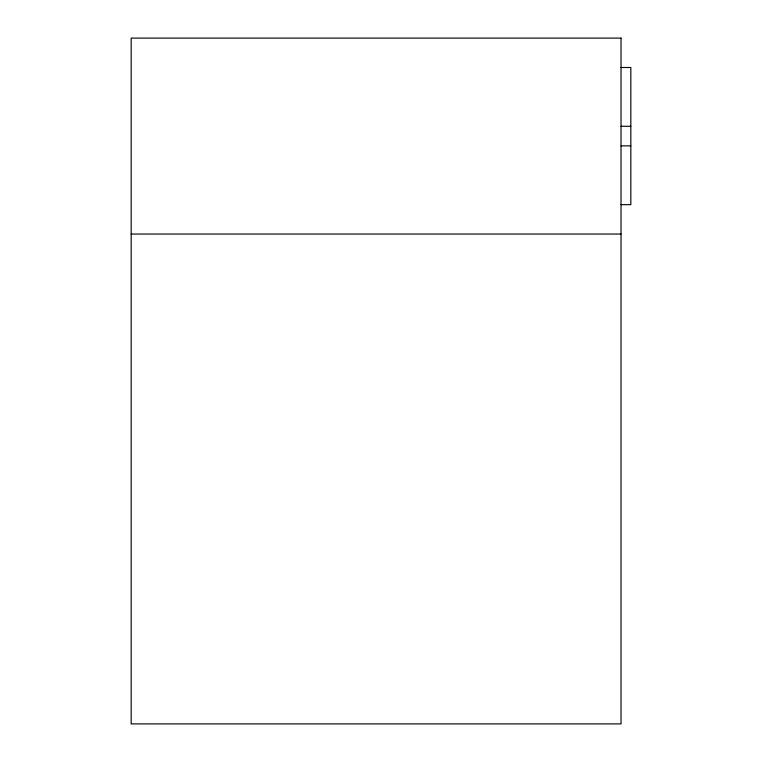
<?xml version="1.0" encoding="UTF-8"?>
<svg xmlns="http://www.w3.org/2000/svg" width="762" height="762" viewBox="0 0 762 762"><rect width="100%" height="100%" fill="white"/><g stroke="black" fill="none" stroke-linecap="round" stroke-linejoin="round"><path stroke-width="1.14" d="M621.03 67.494L630.831 67.494L630.831 204.654L621.03 204.654M621.03 126.273L630.831 126.273M621.03 145.866L630.831 145.866M131.169 234.039L621.03 234.039M621.03 38.1L131.169 38.1L131.169 723.9L621.03 723.9L621.03 38.1"/></g></svg>
